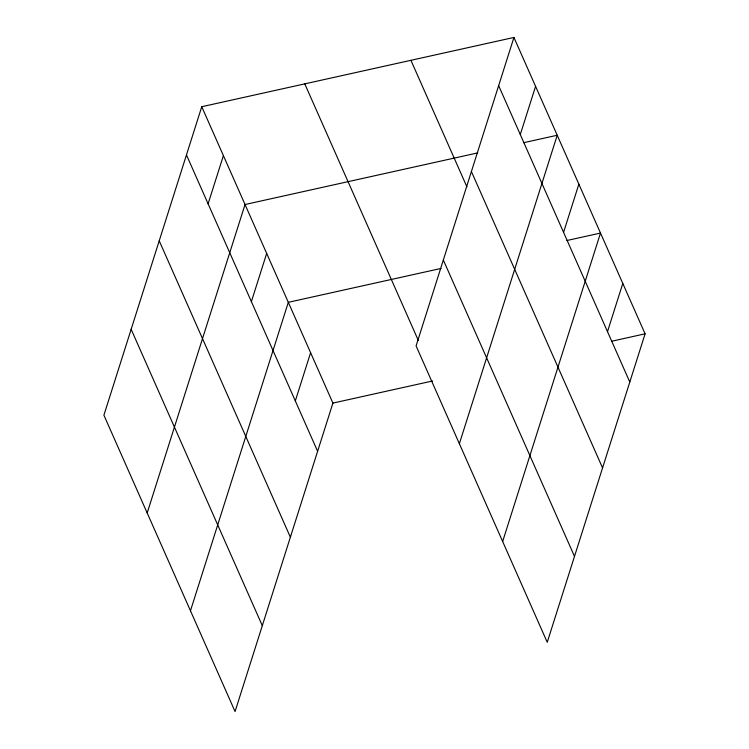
<?xml version="1.0" encoding="UTF-8"?>
<svg xmlns="http://www.w3.org/2000/svg" width="749" height="749" viewBox="0 0 749 749"><rect width="100%" height="100%" fill="white"/><g stroke="black" fill="none" stroke-linecap="round" stroke-linejoin="round"><path stroke-width="1.12" d="M201.753 106.723L103.905 415.18L235.064 711.55L332.912 403.093L201.753 106.723L513.936 37.45L645.095 333.82L547.247 642.277L416.088 345.907L513.936 37.45M208.1 203.831L223.399 155.623M147.188 512.981L245.035 204.524L477.712 152.899M251.383 301.641L266.672 253.424M190.471 610.781L288.318 302.324L441.021 268.442M295.321 400.921L310.61 352.713M520.283 134.558L535.582 86.35M459.371 443.708L557.219 135.251L523.626 142.703M563.566 232.368L578.865 184.151M502.654 541.508L600.501 233.061L566.909 240.513M607.505 331.648L622.794 283.44M332.912 403.093L432.566 380.979M611.502 341.282L645.095 333.82M498.647 85.658L629.797 382.037M471.402 171.54L602.561 467.91M410.92 60.313L466.899 186.819M443.333 260.025L574.492 556.395M304.777 83.86L418.279 340.346M186.464 154.931L317.613 451.301M159.219 240.813L290.369 537.183M131.15 329.298L262.3 625.668"/></g></svg>
